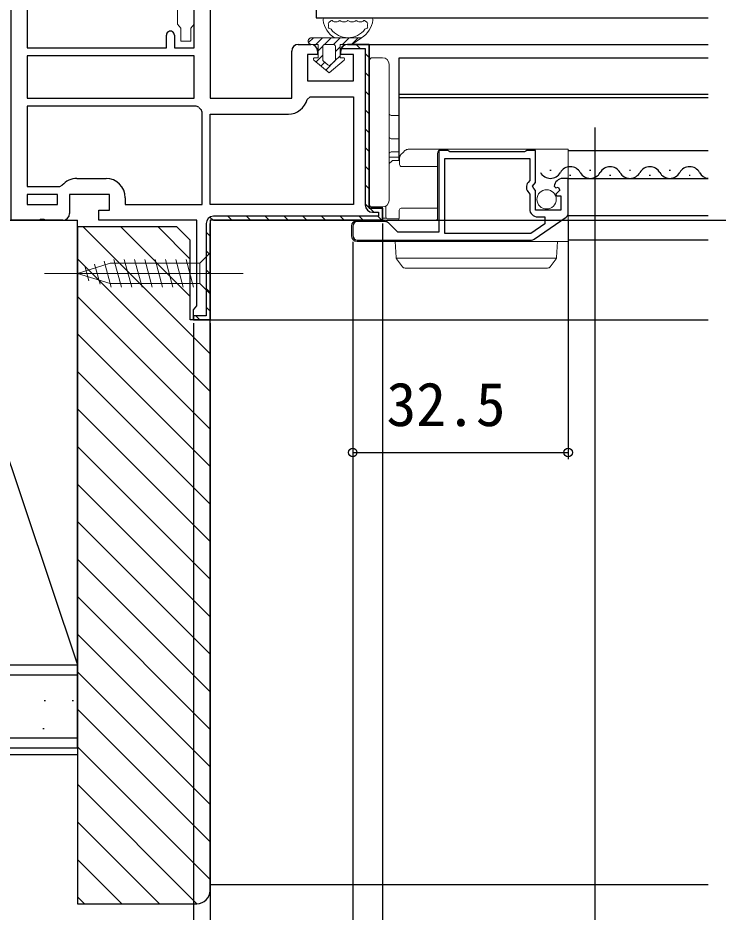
# Model space of a CAD drawing. Units: millimetres, scale not verified. Extents: x -525 to 525, y -783 to 778.
# Drawn here: x -174.7 to -69, y -344 to -209.2 of the extents above; entities that cross this region are included whole.
import ezdxf
from ezdxf.enums import TextEntityAlignment as Align

# ---------------------------------------------------------------- set-up
doc = ezdxf.new("R2010")
doc.units = ezdxf.units.MM
doc.header["$LTSCALE"] = 4
for name, color, linetype in [('0-3_YKK_11', 7, 'Continuous'), ('0-4_YKK_12', 2, 'Continuous'), ('0-7_YKK_D', 6, 'Continuous'), ('0-9_YSS_K', 3, 'Continuous'), ('0-A_YSS_KE', 3, 'Continuous')]:
    doc.layers.add(name, color=color, linetype=linetype)
doc.layers.add('0-5_YKK_13', color=4, linetype='Continuous', lineweight=18)
doc.styles.add('ＭＳ ゴシック', font='')
doc.styles.get('ＭＳ ゴシック').set_extended_font_data('MS Gothic')

msp = doc.modelspace()

# ---------------------------------------------------------------- linework, layer by layer
at = {"layer": '0-3_YKK_11'}
for p, q in [((-132.361, -213.197), (-130.461, -213.197)), ((-125.876, -213.795), (-125.874, -213.797)), ((-123.646, -213.197), (-123.046, -213.797)), ((-122.261, -214.583), (-121.661, -215.183)), ((-122.261, -217.411), (-121.661, -218.011)), ((-122.261, -220.239), (-121.661, -220.839)), ((-147.372, -222.674), (-147.753, -222.497)), ((-122.261, -223.068), (-121.661, -223.668)), ((-122.261, -225.896), (-121.661, -226.496)), ((-122.261, -228.725), (-121.661, -229.325)), ((-122.261, -231.553), (-121.661, -232.153)), ((-165.761, -233.397), (-161.361, -233.397)), ((-122.261, -234.382), (-121.661, -234.982)), ((-122.261, -237.21), (-120.973, -238.497)), ((-145.692, -239.234), (-145.225, -239.701)), ((-143.001, -239.097), (-142.401, -239.697)), ((-140.172, -239.097), (-139.572, -239.697)), ((-137.344, -239.097), (-136.744, -239.697)), ((-134.515, -239.097), (-133.915, -239.697)), ((-131.687, -239.097), (-131.087, -239.697)), ((-128.859, -239.097), (-128.259, -239.697)), ((-126.03, -239.097), (-125.43, -239.697)), ((-123.202, -239.097), (-122.602, -239.697)), ((-120.373, -239.097), (-119.868, -239.603)), ((-96.78, -242.571), (-91.96, -239.206)), ((-124.161, -240.597), (-124.161, -241.997)), ((-119.251, -239.897), (-123.461, -239.897)), ((-146.261, -241.494), (-145.661, -242.094)), ((-123.461, -242.697), (-97.181, -242.697)), ((-146.261, -244.323), (-145.661, -244.923)), ((-146.261, -247.151), (-145.661, -247.751)), ((-146.261, -249.98), (-145.661, -250.58)), ((-146.261, -252.808), (-145.661, -253.408)), ((-147.8, -254.097), (-147.2, -254.697))]:
    msp.add_line(p, q, dxfattribs=at)
for points in [[(-129.661, -151.197), (-129.661, -192.197), (-127.161, -192.197), (-127.161, -189.197), (-122.961, -189.197), (-122.961, -206.797), (-127.161, -206.797), (-127.161, -205.197), (-129.661, -205.197), (-129.661, -209.197), (-88.661, -209.197)], [(-173.261, -169.297), (-173.261, -213.697), (-152.261, -213.697), (-152.261, -211.797)], [(-151.061, -211.797), (-151.061, -213.697), (-148.061, -213.697), (-148.061, -170.097), (-151.061, -170.097), (-151.061, -171.997)], [(-145.661, -170.597), (-145.661, -221.297), (-133.361, -221.297), (-133.361, -214.197)], [(-167.861, -239.697), (-170.502, -239.697), (-170.686, -239.577), (-171.236, -239.577), (-171.419, -239.697), (-175.661, -239.697), (-175.661, -188.697), (-200.761, -188.697), (-201.261, -189.197), (-201.761, -189.697), (-203.661, -189.697), (-203.661, -186.297), (-175.661, -186.297)], [(-124.961, -213.197), (-121.661, -213.197), (-121.661, -237.897), (-119.661, -237.897), (-119.661, -239.697), (-145.661, -239.697), (-145.661, -254.697), (-148.161, -254.697), (-148.161, -253.197), (-147.911, -252.901), (-147.661, -252.606), (-147.661, -239.697), (-162.461, -239.697), (-162.461, -238.197), (-160.861, -238.197), (-160.861, -235.797), (-166.861, -235.797), (-166.861, -238.697)], [(-145.161, -239.697), (-119.661, -239.697), (-119.661, -237.897), (-121.661, -237.897), (-121.661, -213.197), (-124.961, -213.197)], [(-129.461, -214.197), (-129.461, -214.697), (-130.961, -214.697), (-130.961, -218.697), (-124.061, -218.697), (-124.061, -214.697), (-125.961, -214.697), (-125.961, -214.197)], [(-125.877, -213.797), (-122.261, -213.797), (-122.261, -237.397)], [(-131.042, -221.48), (-130.556, -221.097), (-124.061, -221.097), (-124.061, -237.297)], [(-147.753, -222.497), (-173.261, -222.497), (-173.261, -234.597), (-168.353, -234.597), (-167.97, -234.419)], [(-158.461, -236.297), (-158.461, -237.297), (-146.861, -237.297), (-146.861, -223.39), (-147.037, -223.008)], [(-124.061, -237.297), (-145.661, -237.297), (-145.661, -223.697), (-133.861, -223.697)], [(-93.76, -234.579), (-93.509, -234.79), (-93.19, -234.705), (-92.92, -235.173), (-93.497, -235.75), (-93.394, -235.997), (-92.761, -235.997), (-92.761, -238.197), (-96.561, -238.197), (-96.561, -235.197), (-96.861, -234.897), (-97.014, -234.569), (-96.561, -234.029), (-96.561, -229.197), (-97.887, -229.197), (-98.061, -229.297), (-98.234, -229.397), (-109.487, -229.397), (-109.661, -229.297), (-109.834, -229.197), (-111.161, -229.197), (-111.161, -241.497), (-117.361, -241.497), (-118.756, -240.102)], [(-97.275, -241.697), (-110.261, -241.697), (-110.261, -230.397), (-97.461, -230.397), (-97.461, -233.701), (-97.703, -233.99)], [(-91.661, -238.632), (-91.661, -233.397), (-92.465, -233.397)], [(-97.568, -235.54), (-97.461, -235.77), (-97.461, -237.997)], [(-121.161, -238.497), (-120.261, -238.497), (-120.261, -239.097), (-145.161, -239.097)], [(-96.261, -239.197), (-95.161, -239.197), (-95.161, -240.221), (-97.275, -241.697)], [(-146.261, -240.197), (-146.261, -254.097), (-148.161, -254.097), (-148.161, -254.697), (-145.661, -254.697), (-145.661, -240.197)]]:
    msp.add_lwpolyline(points, dxfattribs=at)
for points in [[(-148.061, -214.897), (-173.261, -214.897), (-173.261, -221.297), (-148.061, -221.297)], [(-173.261, -237.297), (-168.661, -237.297), (-168.661, -235.797), (-173.261, -235.797)]]:
    msp.add_lwpolyline(points, close=True, dxfattribs=at)
for centre, radius, start, end in [((-151.661, -211.797), 0.6, 359.99999, 180.00001), ((-132.361, -214.197), 1, 90.00001, 179.99999), ((-130.461, -214.197), 1, 0.00001, 89.99999), ((-124.961, -214.197), 1, 90.00001, 179.99999), ((-124.961, -214.197), 1, 90.00002, 156.42181), ((-133.861, -220.797), 2.9, 270.00001, 346.39104), ((-145.161, -220.797), 2.9, 220.32022, 229.67978), ((-165.761, -236.297), 2.9, 90.00001, 139.63901), ((-161.361, -236.297), 2.9, 0.00001, 89.99999), ((-96.861, -234.697), 1.1, 139.99999, 229.99481), ((-92.465, -234.697), 1.3, 89.99998, 174.7841), ((-121.161, -237.397), 1.1, 180.00001, 269.99999), ((-96.261, -237.997), 1.2, 180.00001, 269.99999), ((-167.861, -238.697), 1, 270.00001, 359.99999), ((-145.161, -240.197), 1.1, 90.00001, 179.99999), ((-92.361, -238.632), 0.7, 304.91937, 359.99998), ((-123.461, -240.597), 0.7, 90.00001, 179.99999), ((-119.251, -240.597), 0.7, 45.00004, 90.00003), ((-123.461, -241.997), 0.7, 180.00001, 269.99999), ((-97.181, -241.997), 0.7, 269.99992, 304.91935)]:
    msp.add_arc(centre, radius, start, end, dxfattribs=at)
at = {"layer": '0-4_YKK_12'}
for p, q in [((-88.661, -209.197), (-70.54, -209.197)), ((-122.161, -213.197), (-70.54, -213.197)), ((-117.161, -220.697), (-70.54, -220.697)), ((-117.161, -221.197), (-70.54, -221.197)), ((-91.661, -229.197), (-70.54, -229.197)), ((-94.433, -232.129), (-94.233, -232.129)), ((-91.433, -232.889), (-91.233, -232.889)), ((-88.433, -232.129), (-88.233, -232.129)), ((-85.433, -232.889), (-85.233, -232.889)), ((-82.433, -232.129), (-82.233, -232.129)), ((-79.433, -232.889), (-79.233, -232.889)), ((-76.433, -232.129), (-76.233, -232.129)), ((-73.433, -232.889), (-73.233, -232.889)), ((-91.661, -233.397), (-70.54, -233.397)), ((-91.661, -238.997), (-70.54, -238.997)), ((-70.54, -242.697), (-91.661, -242.697)), ((-146.656, -254.697), (-70.54, -254.697))]:
    msp.add_line(p, q, dxfattribs=at)
msp.add_lwpolyline([(-117.161, -230.697), (-117.161, -215.197), (-70.54, -215.197)], dxfattribs=at)
for centre, start, end in [((-91.333, -233.348), 29.20254, 150.79746), ((-85.333, -233.348), 29.20254, 150.79746), ((-79.333, -233.348), 29.20254, 150.79746), ((-73.333, -233.348), 29.20254, 150.79746), ((-94.333, -231.671), 209.20254, 330.79746), ((-88.333, -231.671), 209.20254, 330.79746), ((-82.333, -231.671), 209.20254, 330.79746), ((-76.333, -231.671), 209.20254, 330.79746), ((-70.333, -231.671), 209.20254, 263.09633)]:
    msp.add_arc(centre, 1.718, start, end, dxfattribs=at)
at = {"layer": '0-5_YKK_13'}
for p, q in [((-121.405, -209.197), (-128.333, -209.197)), ((-126.501, -209.797), (-126.933, -209.797)), ((-125.269, -209.797), (-125.701, -209.797)), ((-124.037, -209.797), (-124.469, -209.797)), ((-122.805, -209.797), (-123.237, -209.797)), ((-130.813, -212.928), (-130.082, -212.197)), ((-130.37, -212.197), (-122.82, -212.197)), ((-129.735, -213.197), (-128.735, -212.197)), ((-128.389, -213.198), (-127.388, -212.197)), ((-127.043, -213.198), (-126.041, -212.197)), ((-125.694, -213.197), (-124.694, -212.197)), ((-124.347, -213.197), (-123.347, -212.197)), ((-129.369, -213.197), (-130.369, -213.197)), ((-129.369, -213.197), (-130.369, -213.197)), ((-129.369, -215.197), (-129.369, -213.197)), ((-129.369, -215.197), (-129.369, -213.197)), ((-129.369, -214.178), (-128.668, -213.477)), ((-128.669, -213.497), (-128.669, -215.497)), ((-128.669, -213.497), (-128.669, -215.497)), ((-127.069, -213.197), (-128.369, -213.197)), ((-127.069, -213.197), (-128.369, -213.197)), ((-126.769, -215.497), (-126.769, -213.497)), ((-126.769, -215.497), (-126.769, -213.497)), ((-126.769, -214.272), (-126.069, -213.572)), ((-126.069, -213.197), (-126.069, -215.197)), ((-124.269, -213.197), (-126.069, -213.197)), ((-126.069, -215.197), (-126.069, -213.197)), ((-124.269, -213.197), (-126.069, -213.197)), ((-127.719, -217.497), (-129.998, -215.553)), ((-127.719, -217.497), (-129.998, -215.553)), ((-129.867, -215.197), (-129.369, -215.197)), ((-129.369, -215.197), (-129.867, -215.197)), ((-129.674, -215.83), (-128.669, -214.825)), ((-125.44, -215.553), (-127.719, -217.497)), ((-127.719, -217.497), (-125.44, -215.553)), ((-126.837, -215.687), (-126.069, -214.919)), ((-126.069, -215.197), (-125.571, -215.197)), ((-125.571, -215.197), (-126.069, -215.197)), ((-121.161, -215.197), (-119.661, -215.197)), ((-128.947, -216.45), (-128.38, -215.882)), ((-128.564, -215.725), (-127.914, -216.28)), ((-127.914, -216.28), (-128.564, -215.725)), ((-128.22, -217.07), (-126.88, -215.73)), ((-127.524, -216.28), (-126.874, -215.725)), ((-127.524, -216.28), (-126.874, -215.725)), ((-121.661, -216.197), (-121.661, -215.697)), ((-121.661, -236.697), (-121.661, -216.197)), ((-118.661, -216.197), (-118.661, -236.697)), ((-118.366, -223.902), (-117.161, -223.923)), ((-118.366, -227.402), (-117.161, -227.423)), ((-115.777, -228.997), (-110.661, -228.997)), ((-95.756, -228.997), (-110.661, -228.997)), ((-94.766, -228.997), (-95.756, -228.997)), ((-94.766, -228.997), (-91.661, -228.997)), ((-91.661, -228.997), (-91.661, -229.697)), ((-118.361, -230.197), (-118.661, -230.197)), ((-117.161, -229.371), (-118.366, -229.392)), ((-117.161, -230.197), (-118.361, -230.197)), ((-117.087, -231.295), (-117.079, -230.292)), ((-116.874, -229.804), (-116.555, -229.485)), ((-116.555, -229.485), (-116.272, -229.202)), ((-111.361, -229.697), (-111.361, -238.197)), ((-91.661, -233.397), (-91.661, -229.697)), ((-118.661, -231.126), (-118.245, -230.77)), ((-118.05, -230.697), (-117.082, -230.697)), ((-111.361, -231.597), (-116.787, -231.597)), ((-91.661, -238.197), (-91.661, -233.397)), ((-121.661, -237.197), (-121.661, -236.697)), ((-119.661, -237.697), (-121.161, -237.697)), ((-119.143, -239.2), (-119.157, -237.561)), ((-117.158, -239.4), (-117.148, -238.195)), ((-116.848, -237.897), (-111.361, -237.897)), ((-111.361, -238.197), (-111.361, -239.397)), ((-91.661, -239.297), (-91.661, -238.197)), ((-111.661, -239.697), (-123.461, -239.697)), ((-119.661, -239.697), (-119.661, -239.397)), ((-117.175, -239.497), (-118.843, -239.497)), ((-91.661, -242.737), (-91.661, -239.297)), ((-124.361, -240.597), (-124.361, -241.997)), ((-123.461, -242.897), (-97.142, -242.897)), ((-97.142, -242.897), (-91.661, -242.897)), ((-91.661, -242.897), (-91.661, -242.737)), ((-145.661, -244.597), (-147.211, -246.147)), ((-145.661, -250.797), (-145.661, -244.597)), ((-165.661, -247.697), (-160.745, -246.147)), ((-163.082, -246.308), (-162.268, -249.344)), ((-161.65, -245.856), (-160.594, -249.797)), ((-147.211, -246.147), (-160.745, -246.147)), ((-160.166, -245.597), (-159.041, -249.797)), ((-158.613, -245.597), (-157.488, -249.797)), ((-157.06, -245.597), (-155.935, -249.797)), ((-155.507, -245.597), (-154.382, -249.797)), ((-153.955, -245.597), (-152.829, -249.797)), ((-152.402, -245.597), (-151.276, -249.797)), ((-150.849, -245.597), (-149.723, -249.797)), ((-149.296, -245.597), (-148.17, -249.797)), ((-147.211, -249.247), (-147.211, -246.147)), ((-117.594, -245.4), (-93.427, -245.4)), ((-117.544, -245.487), (-117.556, -245.471)), ((-116.666, -246.692), (-117.544, -245.487)), ((-93.477, -245.487), (-94.356, -246.692)), ((-93.465, -245.471), (-93.477, -245.487)), ((-140.661, -247.697), (-170.661, -247.697)), ((-165.661, -247.697), (-160.745, -249.247)), ((-164.514, -246.759), (-163.964, -248.809)), ((-94.76, -246.897), (-95.164, -246.897)), ((-160.745, -249.247), (-147.211, -249.247)), ((-145.661, -250.797), (-147.211, -249.247))]:
    msp.add_line(p, q, dxfattribs=at)
msp.add_lwpolyline([(-148.061, -173.139), (-148.061, -210.156), (-148.311, -210.451), (-148.561, -210.747), (-148.561, -212.697), (-150.061, -212.697), (-150.061, -210.747), (-150.311, -210.451), (-150.561, -210.156), (-150.561, -173.139), (-150.311, -172.843), (-150.061, -172.547), (-150.061, -170.597), (-148.561, -170.597), (-148.561, -172.547), (-148.311, -172.843)], close=True, dxfattribs=at)
for points in [[(-122.82, -212.197), (-124.269, -213.197), (-122.82, -212.197)], [(-119.094, -239.363), (-119.661, -239.397), (-119.661, -239.098), (-119.661, -237.697)], [(-117.613, -245.313), (-117.761, -242.897), (-116.763, -242.897), (-94.259, -242.897), (-93.261, -242.897), (-93.408, -245.313)], [(-95.164, -246.897), (-115.858, -246.897), (-116.262, -246.897)]]:
    msp.add_lwpolyline(points, dxfattribs=at)
msp.add_circle((-94.911, -236.549), 1.45, dxfattribs=at)
for centre, radius, start, end in [((-128.333, -209.497), 0.3, 90, 188.20609), ((-124.869, -208.997), 3.8, 188.20609, 237.36313), ((-127.553, -210.097), 0.3, 110.02209, 202.28177), ((-124.869, -208.997), 3.2, 202.28177, 203.14776), ((-127.758, -209.533), 0.3, 290.02209, 328.16514), ((-127.333, -209.797), 0.2, 36.8699, 148.16514), ((-126.933, -209.497), 0.3, 216.8699, 270), ((-126.501, -209.497), 0.3, 270, 323.1301), ((-126.101, -209.797), 0.2, 36.8699, 143.1301), ((-125.701, -209.497), 0.3, 216.8699, 270), ((-125.269, -209.497), 0.3, 270, 323.1301), ((-124.869, -209.797), 0.2, 36.8699, 143.1301), ((-124.469, -209.497), 0.3, 216.8699, 270), ((-124.037, -209.497), 0.3, 270, 323.1301), ((-123.637, -209.797), 0.2, 36.8699, 143.1301), ((-123.237, -209.497), 0.3, 216.8699, 270), ((-124.869, -208.997), 3.8, 302.63687, 351.79391), ((-122.805, -209.497), 0.3, 270, 323.1301), ((-122.405, -209.797), 0.2, 31.83486, 143.1301), ((-121.98, -209.533), 0.3, 211.83486, 249.97791), ((-122.186, -210.097), 0.3, 337.71823, 69.97791), ((-124.869, -208.997), 3.2, 336.85224, 337.71823), ((-121.405, -209.497), 0.3, 351.79391, 90), ((-127.64, -210.597), 0.2, 153.36701, 266.63299), ((-128.087, -210.373), 0.3, 333.36701, 23.14776), ((-127.67, -211.096), 0.3, 36.85224, 86.63299), ((-124.869, -208.997), 3.2, 216.85224, 323.14776), ((-122.068, -211.096), 0.3, 93.36701, 143.14776), ((-122.098, -210.597), 0.2, 273.36701, 26.63299), ((-121.651, -210.373), 0.3, 156.85224, 206.63299), ((-130.37, -212.697), 0.5, 90.11462, 269.88538), ((-130.369, -212.697), 0.5, 89.88541, 270), ((-130.369, -212.697), 0.5, 269.88533, 269.99998), ((-128.369, -213.497), 0.3, 90, 180), ((-128.369, -213.497), 0.3, 90, 180), ((-127.069, -213.497), 0.3, 0, 90), ((-127.069, -213.497), 0.3, 0, 90), ((-129.867, -215.399), 0.202, 90, 229.53619), ((-129.867, -215.399), 0.202, 90, 229.53619), ((-128.369, -215.497), 0.3, 180, 229.53619), ((-128.369, -215.497), 0.3, 180, 229.53619), ((-127.069, -215.497), 0.3, 310.46381, 0), ((-127.069, -215.497), 0.3, 310.46381, 0), ((-125.571, -215.399), 0.202, 310.46378, 89.99997), ((-125.571, -215.399), 0.202, 310.46381, 90), ((-121.161, -215.697), 0.5, 90, 180), ((-119.661, -216.197), 1, 0, 90), ((-127.719, -216.051), 0.3, 229.53619, 310.46381), ((-127.719, -216.051), 0.3, 229.53619, 310.46381), ((-118.361, -223.602), 0.3, 180, 269), ((-118.361, -227.102), 0.3, 180, 269), ((-115.777, -229.697), 0.7, 90, 135), ((-110.661, -229.697), 0.7, 90, 180), ((-118.361, -229.692), 0.3, 91, 180), ((-116.379, -230.299), 0.7, 135, 179.5), ((-118.05, -230.997), 0.3, 90, 130.60129), ((-116.787, -231.297), 0.3, 179.5, 270), ((-119.661, -236.697), 1, 270, 0), ((-121.161, -237.197), 0.5, 180, 270), ((-116.848, -238.197), 0.3, 90, 179.5), ((-116.848, -238.197), 0.3, 90, 179.5), ((-123.461, -240.597), 0.9, 90, 180), ((-118.843, -239.197), 0.3, 180.5, 270), ((-117.458, -239.397), 0.3, 270, 359.5), ((-111.661, -239.397), 0.3, 270, 0), ((-123.461, -241.997), 0.9, 180, 270), ((-117.313, -245.294), 0.3, 183.5, 216.09486), ((-93.708, -245.294), 0.3, 323.90514, 356.5), ((-116.262, -246.397), 0.5, 216.09486, 270), ((-94.76, -246.397), 0.5, 270, 323.90514)]:
    msp.add_arc(centre, radius, start, end, dxfattribs=at)
at = {"layer": '0-7_YKK_D'}
for p, q in [((-87.661, -225.697), (-87.661, -437.51)), ((-119.161, -239.697), (-50.661, -239.697)), ((-91.661, -239.632), (-91.661, -275.697)), ((-119.66, -240.197), (-119.66, -437.51)), ((-119.66, -240.197), (-119.66, -437.51)), ((-119.66, -240.197), (-119.66, -417.51)), ((-124.161, -242.997), (-124.161, -397.51)), ((-124.161, -242.997), (-124.161, -397.51)), ((-124.16, -242.947), (-124.16, -275.697)), ((-148.161, -255.197), (-148.161, -437.51)), ((-145.66, -255.197), (-145.66, -437.51)), ((-145.66, -255.197), (-145.66, -457.51)), ((-145.66, -255.197), (-145.66, -437.51)), ((-145.66, -255.197), (-145.66, -457.51)), ((-145.66, -255.197), (-145.66, -397.51)), ((-124.16, -274.697), (-91.661, -274.697))]:
    msp.add_line(p, q, dxfattribs=at)
for centre in [(-124.16, -274.697), (-91.661, -274.697)]:
    msp.add_circle(centre, 0.637, dxfattribs=at)
at = {"layer": '0-9_YSS_K'}
for p, q in [((-188.16, -239.697), (-165.66, -239.697)), ((-188.16, -239.697), (-165.66, -306.697)), ((-165.66, -306.697), (-165.66, -239.697)), ((-164.813, -240.698), (-145.66, -259.851)), ((-159.156, -240.698), (-148.66, -251.194)), ((-153.499, -240.698), (-148.66, -245.537)), ((-165.66, -245.508), (-145.66, -265.508)), ((-165.66, -251.165), (-145.66, -271.165)), ((-165.66, -256.822), (-145.66, -276.822)), ((-165.66, -262.479), (-145.66, -282.479)), ((-165.66, -268.135), (-145.66, -288.135)), ((-165.66, -273.792), (-145.66, -293.792)), ((-165.66, -279.449), (-145.66, -299.449)), ((-165.66, -285.106), (-145.66, -305.106)), ((-165.66, -290.763), (-145.66, -310.763)), ((-165.66, -296.42), (-145.66, -316.42)), ((-165.66, -302.077), (-145.66, -322.077)), ((-188.16, -306.697), (-165.66, -306.697)), ((-338.002, -308.197), (-165.66, -308.197)), ((-165.66, -307.733), (-145.66, -327.733)), ((-170.49, -312.145), (-170.69, -312.145)), ((-166.277, -312.145), (-166.477, -312.145)), ((-165.66, -313.39), (-145.66, -333.39)), ((-170.718, -316.356), (-170.918, -316.356)), ((-338.002, -317.697), (-165.66, -317.697)), ((-165.66, -319.047), (-145.66, -339.047)), ((-165.66, -319.197), (-165.66, -331.697)), ((-338.002, -320.197), (-165.66, -320.197)), ((-165.66, -324.704), (-147.666, -342.698)), ((-165.66, -327.298), (-165.66, -339.798)), ((-165.66, -330.361), (-153.323, -342.698)), ((-165.66, -336.018), (-158.979, -342.698)), ((-145.66, -339.798), (-70.54, -339.798)), ((-165.66, -341.675), (-164.636, -342.698))]:
    msp.add_line(p, q, dxfattribs=at)
at = {"layer": '0-A_YSS_KE'}
for p, q in [((-338.002, -306.697), (-165.66, -306.697)), ((-165.66, -319.197), (-165.66, -306.697)), ((-338.002, -319.197), (-165.66, -319.197))]:
    msp.add_line(p, q, dxfattribs=at)
for points in [[(-165.66, -240.698), (-165.66, -342.698), (-147.66, -342.698)], [(-145.66, -340.698), (-145.66, -254.698), (-148.66, -254.698), (-148.66, -242.698), (-150.66, -240.698), (-165.66, -240.698)]]:
    msp.add_lwpolyline(points, dxfattribs=at)
msp.add_arc((-147.66, -340.698), 2, 270.00001, 359.99999, dxfattribs=at)

# ---------------------------------------------------------------- texts
at = {"layer": '0-7_YKK_D', "style": 'ＭＳ ゴシック'}
msp.add_text('32.5', height=6.598, dxfattribs=at).set_placement((-119.058, -272.697), align=Align.BOTTOM_LEFT)

doc.saveas('drawing.dxf')
